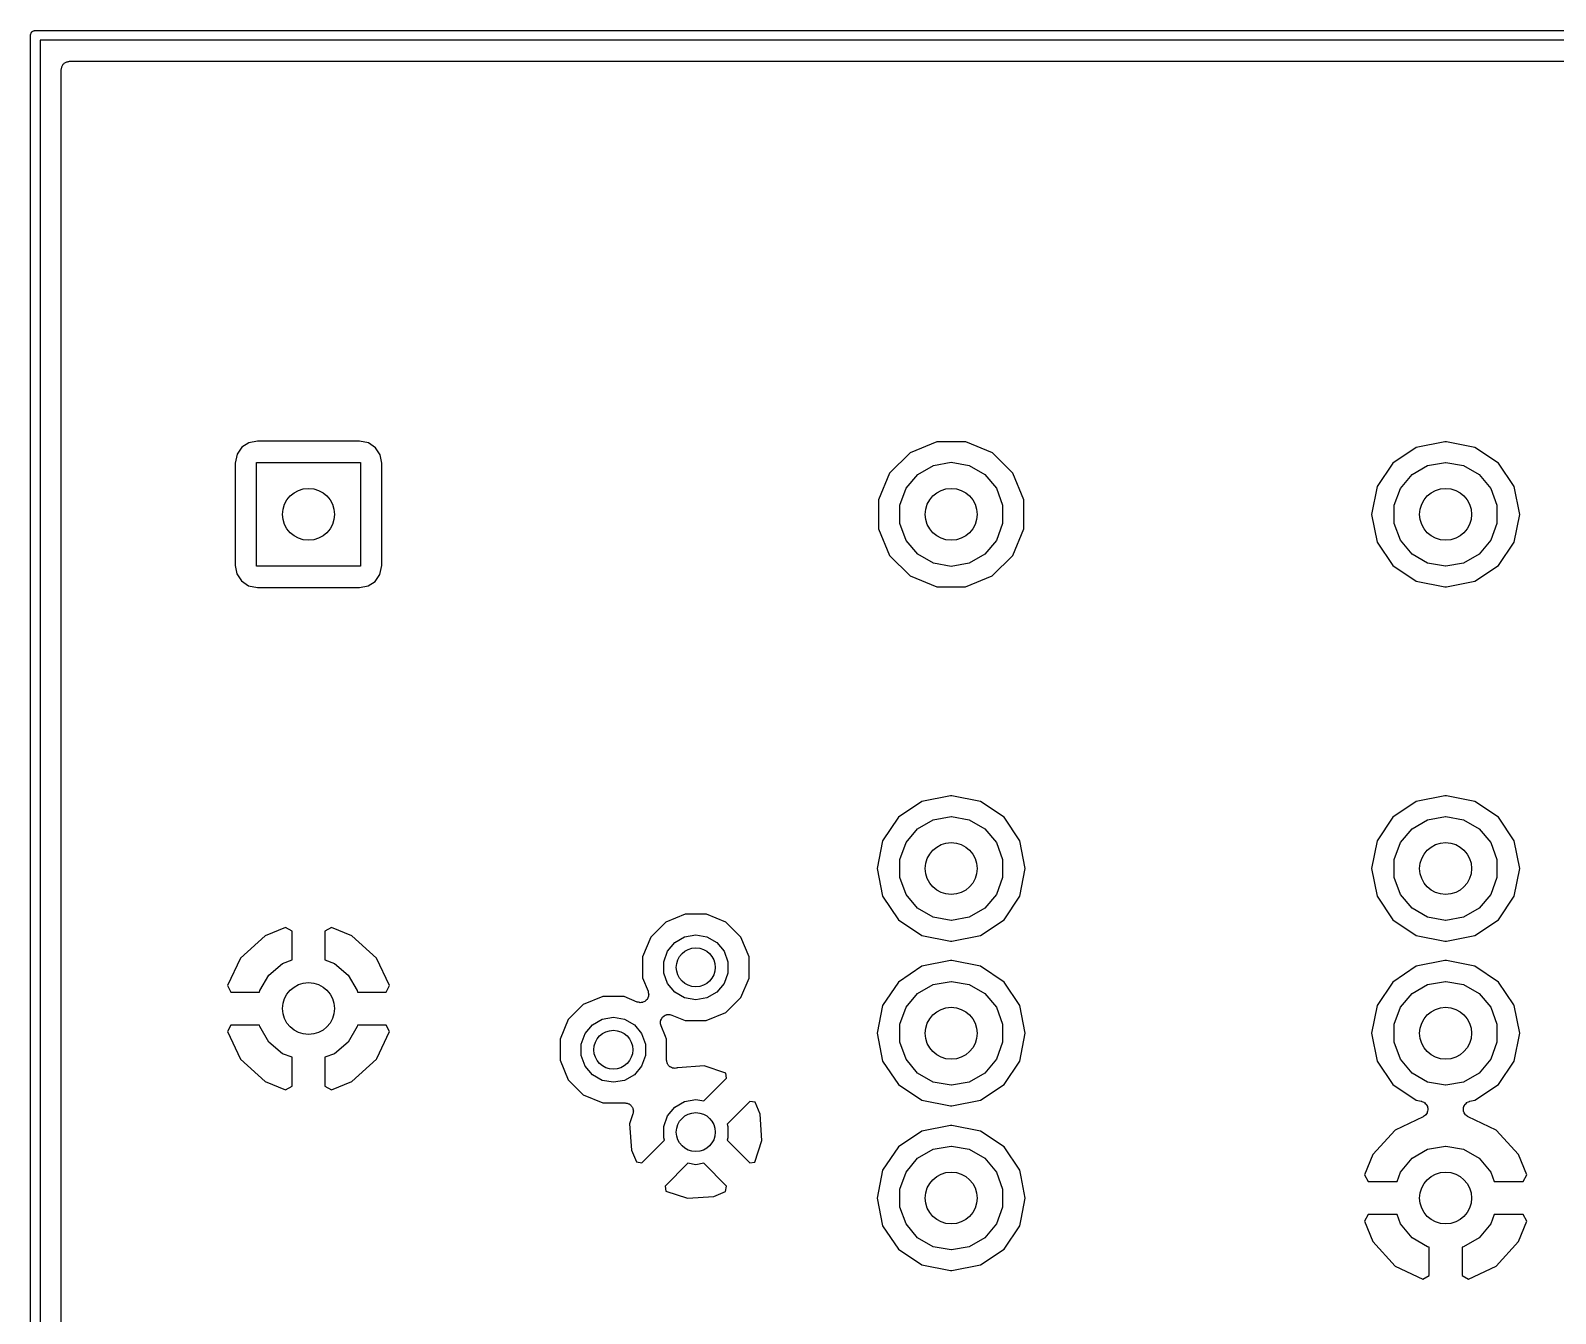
# Model space of a CAD drawing. Extents: x 25 to 125, y -125 to -25.
# Drawn here: x 24.93 to 48.43, y -44.71 to -24.93 of the extents above; entities that cross this region are included whole.
import ezdxf

# ---------------------------------------------------------------- set-up
doc = ezdxf.new("R2010")
doc.units = 0
doc.header["$MEASUREMENT"] = 0
doc.layers.add('BLACK', color=7, linetype='CONTINUOUS')

msp = doc.modelspace()

# ---------------------------------------------------------------- linework, layer by layer
at = {"layer": 'Black'}
for p, q in [((24.925, -25), (24.9261, -24.9935)), ((24.925, -125), (24.925, -25)), ((24.9261, -24.987), (24.9284, -24.9808)), ((24.9261, -24.9935), (24.9261, -24.987)), ((24.9284, -24.9808), (24.9295, -24.9743)), ((24.9295, -24.9743), (24.9328, -24.9687)), ((24.9328, -24.9687), (24.935, -24.9625)), ((24.935, -24.9625), (24.9393, -24.9575)), ((24.9393, -24.9575), (24.9425, -24.9518)), ((24.9425, -24.9518), (24.9476, -24.9476)), ((24.9476, -24.9476), (24.9518, -24.9425)), ((24.9518, -24.9425), (24.9575, -24.9393)), ((24.9575, -24.9393), (24.9625, -24.935)), ((24.9625, -24.935), (24.9687, -24.9328)), ((24.9687, -24.9328), (24.9743, -24.9295)), ((24.9743, -24.9295), (24.9808, -24.9284)), ((24.9808, -24.9284), (24.987, -24.9261)), ((24.987, -24.9261), (24.9935, -24.9261)), ((24.9935, -24.9261), (25, -24.925)), ((25, -24.925), (125, -24.925)), ((25.075, -25.075), (25.075, -124.925)), ((124.925, -25.075), (25.075, -25.075)), ((25.4, -25.527), (25.4019, -25.5161)), ((25.4, -26.924), (25.4, -25.527)), ((25.4019, -25.5049), (25.4057, -25.4945)), ((25.4019, -25.5161), (25.4019, -25.5049)), ((25.4057, -25.4945), (25.4077, -25.4836)), ((25.4077, -25.4836), (25.4132, -25.4739)), ((25.4132, -25.4739), (25.417, -25.4635)), ((25.417, -25.4635), (25.4242, -25.455)), ((25.4242, -25.455), (25.4297, -25.4454)), ((25.4297, -25.4454), (25.4382, -25.4382)), ((25.4382, -25.4382), (25.4454, -25.4297)), ((25.4454, -25.4297), (25.455, -25.4242)), ((25.455, -25.4242), (25.4635, -25.417)), ((25.4635, -25.417), (25.4739, -25.4132)), ((25.4739, -25.4132), (25.4836, -25.4077)), ((25.4836, -25.4077), (25.4945, -25.4057)), ((25.4945, -25.4057), (25.5049, -25.4019)), ((25.5049, -25.4019), (25.5161, -25.4019)), ((25.5161, -25.4019), (25.527, -25.4)), ((25.527, -25.4), (124.333, -25.4)), ((25.4, -31.585), (25.4, -26.924)), ((28.4218, -31.2562), (28.2922, -31.2806)), ((29.9973, -31.2562), (28.4218, -31.2562)), ((30.1369, -31.2845), (29.9973, -31.2562)), ((28.1095, -31.4581), (28.0812, -31.5977)), ((28.1826, -31.3512), (28.1095, -31.4581)), ((28.2922, -31.2806), (28.1826, -31.3512)), ((30.2438, -31.3576), (30.1369, -31.2845)), ((30.3144, -31.4672), (30.2438, -31.3576)), ((30.3388, -31.5968), (30.3144, -31.4672)), ((38.4824, -31.435), (38.1671, -31.7497)), ((38.8942, -31.2648), (38.4824, -31.435)), ((39.3398, -31.2652), (38.8942, -31.2648)), ((39.7513, -31.4361), (39.3398, -31.2652)), ((40.066, -31.7514), (39.7513, -31.4361)), ((46.2839, -31.3526), (45.9214, -31.5948)), ((46.7241, -31.265), (46.2839, -31.3526)), ((46.7479, -31.265), (46.7241, -31.265)), ((47.1881, -31.3526), (46.7479, -31.265)), ((47.5506, -31.5948), (47.1881, -31.3526)), ((25.4, -37.846), (25.4, -31.585)), ((28.0812, -31.5977), (28.0812, -33.1732)), ((28.41, -33.185), (28.41, -31.585)), ((28.41, -31.585), (30.01, -31.585)), ((30.01, -31.585), (30.01, -33.185)), ((30.3388, -32.632), (30.3388, -31.5968)), ((38.5998, -31.7698), (38.8413, -31.6304)), ((38.8413, -31.6304), (39.116, -31.5819)), ((39.116, -31.5819), (39.3907, -31.6304)), ((39.3907, -31.6304), (39.6322, -31.7698)), ((45.9214, -31.5948), (45.6791, -31.9573)), ((46.2187, -31.7722), (46.4593, -31.6332)), ((46.4593, -31.6332), (46.7329, -31.585)), ((46.7329, -31.585), (46.7391, -31.585)), ((46.7391, -31.585), (47.0127, -31.6332)), ((47.0127, -31.6332), (47.2533, -31.7722)), ((47.7929, -31.9573), (47.5506, -31.5948)), ((38.1671, -31.7497), (37.9962, -32.1612)), ((38.4205, -31.9835), (38.5998, -31.7698)), ((39.6322, -31.7698), (39.8115, -31.9835)), ((40.2362, -32.1632), (40.066, -31.7514)), ((45.6791, -31.9573), (45.5941, -32.385)), ((46.0401, -31.985), (46.2187, -31.7722)), ((47.2533, -31.7722), (47.4319, -31.985)), ((47.8779, -32.385), (47.7929, -31.9573)), ((37.9962, -32.1612), (37.9958, -32.6068)), ((38.3251, -32.2456), (38.4205, -31.9835)), ((39.8115, -31.9835), (39.9069, -32.2456)), ((40.236, -32.3849), (40.2362, -32.1632)), ((45.9451, -32.2461), (46.0401, -31.985)), ((47.4319, -31.985), (47.5269, -32.2461)), ((38.3251, -32.5244), (38.3251, -32.2456)), ((39.9069, -32.2456), (39.9069, -32.5244)), ((40.2358, -32.6088), (40.236, -32.3849)), ((45.5941, -32.385), (45.6791, -32.8127)), ((45.9451, -32.5239), (45.9451, -32.2461)), ((47.5269, -32.2461), (47.5269, -32.5239)), ((47.7929, -32.8127), (47.8779, -32.385)), ((30.3388, -33.1723), (30.3388, -32.632)), ((37.9958, -32.6068), (38.166, -33.0186)), ((38.4205, -32.7865), (38.3251, -32.5244)), ((39.9069, -32.5244), (39.8115, -32.7865)), ((40.0649, -33.0203), (40.2358, -32.6088)), ((46.0401, -32.785), (45.9451, -32.5239)), ((47.5269, -32.5239), (47.4319, -32.785)), ((38.5998, -33.0002), (38.4205, -32.7865)), ((39.8115, -32.7865), (39.6322, -33.0002)), ((45.6791, -32.8127), (45.9214, -33.1752)), ((46.2187, -32.9978), (46.0401, -32.785)), ((47.4319, -32.785), (47.2533, -32.9978)), ((47.5506, -33.1752), (47.7929, -32.8127)), ((38.166, -33.0186), (38.4807, -33.3339)), ((38.8413, -33.1396), (38.5998, -33.0002)), ((39.116, -33.1881), (38.8413, -33.1396)), ((39.3907, -33.1396), (39.116, -33.1881)), ((39.6322, -33.0002), (39.3907, -33.1396)), ((39.7496, -33.335), (40.0649, -33.0203)), ((46.4593, -33.1368), (46.2187, -32.9978)), ((46.7329, -33.185), (46.4593, -33.1368)), ((47.0127, -33.1368), (46.7391, -33.185)), ((47.2533, -32.9978), (47.0127, -33.1368)), ((28.0812, -33.1732), (28.1056, -33.3028)), ((28.1056, -33.3028), (28.1762, -33.4124)), ((30.01, -33.185), (28.41, -33.185)), ((30.2374, -33.4188), (30.3105, -33.3119)), ((30.3105, -33.3119), (30.3388, -33.1723)), ((38.4807, -33.3339), (38.8922, -33.5048)), ((39.3378, -33.5052), (39.7496, -33.335)), ((45.9214, -33.1752), (46.2839, -33.4174)), ((46.7391, -33.185), (46.7329, -33.185)), ((47.1881, -33.4174), (47.5506, -33.1752)), ((28.1762, -33.4124), (28.2831, -33.4855)), ((28.2831, -33.4855), (28.4227, -33.5138)), ((28.4227, -33.5138), (29.9982, -33.5138)), ((29.9982, -33.5138), (30.1278, -33.4894)), ((30.1278, -33.4894), (30.2374, -33.4188)), ((38.8922, -33.5048), (39.3378, -33.5052)), ((46.2839, -33.4174), (46.7241, -33.505)), ((46.7241, -33.505), (46.7479, -33.505)), ((46.7479, -33.505), (47.1881, -33.4174)), ((38.6639, -36.8136), (38.3014, -37.0558)), ((39.1041, -36.726), (38.6639, -36.8136)), ((39.1279, -36.726), (39.1041, -36.726)), ((39.5681, -36.8136), (39.1279, -36.726)), ((39.9306, -37.0558), (39.5681, -36.8136)), ((46.2839, -36.8136), (45.9214, -37.0558)), ((46.7241, -36.726), (46.2839, -36.8136)), ((46.7479, -36.726), (46.7241, -36.726)), ((47.1881, -36.8136), (46.7479, -36.726)), ((47.5506, -37.0558), (47.1881, -36.8136)), ((38.3014, -37.0558), (38.0591, -37.4183)), ((38.5987, -37.2332), (38.8393, -37.0942)), ((38.8393, -37.0942), (39.1129, -37.046)), ((39.1129, -37.046), (39.1191, -37.046)), ((39.1191, -37.046), (39.3927, -37.0942)), ((39.3927, -37.0942), (39.6333, -37.2332)), ((40.1729, -37.4183), (39.9306, -37.0558)), ((45.9214, -37.0558), (45.6791, -37.4183)), ((46.2187, -37.2332), (46.4593, -37.0942)), ((46.4593, -37.0942), (46.7329, -37.046)), ((46.7329, -37.046), (46.7391, -37.046)), ((46.7391, -37.046), (47.0127, -37.0942)), ((47.0127, -37.0942), (47.2533, -37.2332)), ((47.7929, -37.4183), (47.5506, -37.0558)), ((38.4201, -37.446), (38.5987, -37.2332)), ((39.6333, -37.2332), (39.8119, -37.446)), ((46.0401, -37.446), (46.2187, -37.2332)), ((47.2533, -37.2332), (47.4319, -37.446)), ((38.0591, -37.4183), (37.9741, -37.846)), ((38.3251, -37.7071), (38.4201, -37.446)), ((39.8119, -37.446), (39.9069, -37.7071)), ((40.2579, -37.846), (40.1729, -37.4183)), ((45.6791, -37.4183), (45.5941, -37.846)), ((45.9451, -37.7071), (46.0401, -37.446)), ((47.4319, -37.446), (47.5269, -37.7071)), ((47.8779, -37.846), (47.7929, -37.4183)), ((38.3251, -37.9849), (38.3251, -37.7071)), ((39.9069, -37.7071), (39.9069, -37.9849)), ((45.9451, -37.9849), (45.9451, -37.7071)), ((47.5269, -37.7071), (47.5269, -37.9849)), ((25.4, -39.656), (25.4, -37.846)), ((37.9741, -37.846), (38.0591, -38.2737)), ((38.4201, -38.246), (38.3251, -37.9849)), ((39.9069, -37.9849), (39.8119, -38.246)), ((40.1729, -38.2737), (40.2579, -37.846)), ((45.5941, -37.846), (45.6791, -38.2737)), ((46.0401, -38.246), (45.9451, -37.9849)), ((47.5269, -37.9849), (47.4319, -38.246)), ((47.7929, -38.2737), (47.8779, -37.846)), ((38.0591, -38.2737), (38.3014, -38.6362)), ((38.5987, -38.4588), (38.4201, -38.246)), ((39.8119, -38.246), (39.6333, -38.4588)), ((39.9306, -38.6362), (40.1729, -38.2737)), ((45.6791, -38.2737), (45.9214, -38.6362)), ((46.2187, -38.4588), (46.0401, -38.246)), ((47.4319, -38.246), (47.2533, -38.4588)), ((47.5506, -38.6362), (47.7929, -38.2737)), ((38.8393, -38.5978), (38.5987, -38.4588)), ((39.6333, -38.4588), (39.3927, -38.5978)), ((46.4593, -38.5978), (46.2187, -38.4588)), ((47.2533, -38.4588), (47.0127, -38.5978)), ((28.8532, -38.7538), (28.5415, -38.8829)), ((28.956, -38.8102), (28.8532, -38.7538)), ((29.5668, -38.7538), (29.464, -38.8102)), ((29.8785, -38.8829), (29.5668, -38.7538)), ((34.7149, -38.6741), (34.4839, -38.9047)), ((35.0165, -38.5495), (34.7149, -38.6741)), ((35.3429, -38.5498), (35.0165, -38.5495)), ((35.6443, -38.6749), (35.3429, -38.5498)), ((35.8749, -38.9059), (35.6443, -38.6749)), ((38.3014, -38.6362), (38.6639, -38.8784)), ((39.1129, -38.646), (38.8393, -38.5978)), ((39.1191, -38.646), (39.1129, -38.646)), ((39.3927, -38.5978), (39.1191, -38.646)), ((39.5681, -38.8784), (39.9306, -38.6362)), ((45.9214, -38.6362), (46.2839, -38.8784)), ((46.7329, -38.646), (46.4593, -38.5978)), ((46.7391, -38.646), (46.7329, -38.646)), ((47.0127, -38.5978), (46.7391, -38.646)), ((47.1881, -38.8784), (47.5506, -38.6362)), ((28.5415, -38.8829), (28.1616, -39.227)), ((28.956, -39.256), (28.956, -38.8102)), ((29.464, -38.8102), (29.464, -39.256)), ((30.2584, -39.227), (29.8785, -38.8829)), ((34.4839, -38.9047), (34.3588, -39.2061)), ((34.744, -39.1189), (34.8561, -38.9852)), ((34.8561, -38.9852), (35.0072, -38.898)), ((35.0072, -38.898), (35.179, -38.8677)), ((35.179, -38.8677), (35.3508, -38.898)), ((35.3508, -38.898), (35.5019, -38.9852)), ((35.5019, -38.9852), (35.614, -39.1189)), ((35.9995, -39.2075), (35.8749, -38.9059)), ((38.6639, -38.8784), (39.1041, -38.966)), ((39.1041, -38.966), (39.1279, -38.966)), ((39.1279, -38.966), (39.5681, -38.8784)), ((46.2839, -38.8784), (46.7241, -38.966)), ((46.7241, -38.966), (46.7479, -38.966)), ((46.7479, -38.966), (47.1881, -38.8784)), ((28.1616, -39.227), (27.9605, -39.6518)), ((30.4595, -39.6518), (30.2584, -39.227)), ((34.3588, -39.2061), (34.3585, -39.5325)), ((34.6843, -39.2828), (34.744, -39.1189)), ((35.614, -39.1189), (35.6737, -39.2828)), ((35.9992, -39.5339), (35.9995, -39.2075)), ((28.4582, -39.7283), (28.5972, -39.4877)), ((28.5972, -39.4877), (28.81, -39.3091)), ((28.81, -39.3091), (28.956, -39.256)), ((29.464, -39.256), (29.61, -39.3091)), ((29.61, -39.3091), (29.8228, -39.4877)), ((29.8228, -39.4877), (29.9618, -39.7283)), ((34.6843, -39.4572), (34.6843, -39.2828)), ((34.744, -39.6211), (34.6843, -39.4572)), ((35.6737, -39.4572), (35.614, -39.6211)), ((35.6737, -39.2828), (35.6737, -39.4572)), ((38.6639, -39.3536), (38.3014, -39.5958)), ((39.1041, -39.266), (38.6639, -39.3536)), ((39.1279, -39.266), (39.1041, -39.266)), ((39.5681, -39.3536), (39.1279, -39.266)), ((39.9306, -39.5958), (39.5681, -39.3536)), ((46.2839, -39.3536), (45.9214, -39.5958)), ((46.7241, -39.266), (46.2839, -39.3536)), ((46.7479, -39.266), (46.7241, -39.266)), ((47.1881, -39.3536), (46.7479, -39.266)), ((47.5506, -39.5958), (47.1881, -39.3536)), ((25.4, -40.354), (25.4, -39.656)), ((27.9605, -39.6518), (28.0147, -39.751)), ((30.4053, -39.751), (30.4595, -39.6518)), ((34.3585, -39.5325), (34.4438, -39.739)), ((34.8561, -39.7548), (34.744, -39.6211)), ((35.614, -39.6211), (35.5019, -39.7548)), ((35.8741, -39.8353), (35.9992, -39.5339)), ((38.3014, -39.5958), (38.0591, -39.9583)), ((38.5987, -39.7732), (38.8393, -39.6342)), ((38.8393, -39.6342), (39.1129, -39.586)), ((39.1129, -39.586), (39.1191, -39.586)), ((39.1191, -39.586), (39.3927, -39.6342)), ((39.3927, -39.6342), (39.6333, -39.7732)), ((40.1729, -39.9583), (39.9306, -39.5958)), ((45.9214, -39.5958), (45.6791, -39.9583)), ((46.2187, -39.7732), (46.4593, -39.6342)), ((46.4593, -39.6342), (46.7329, -39.586)), ((46.7329, -39.586), (46.7391, -39.586)), ((46.7391, -39.586), (47.0127, -39.6342)), ((47.0127, -39.6342), (47.2533, -39.7732)), ((47.7863, -39.9486), (47.5506, -39.5958)), ((28.0147, -39.751), (28.4542, -39.751)), ((28.4542, -39.751), (28.4582, -39.7283)), ((29.9618, -39.7283), (29.9658, -39.751)), ((29.9658, -39.751), (30.4053, -39.751)), ((33.4449, -39.9441), (33.2139, -40.1747)), ((33.7465, -39.8195), (33.4449, -39.9441)), ((34.0729, -39.8198), (33.7465, -39.8195)), ((34.2778, -39.9048), (34.0729, -39.8198)), ((34.2939, -39.9084), (34.2778, -39.9048)), ((34.3098, -39.9134), (34.2939, -39.9084)), ((34.3154, -39.9132), (34.3098, -39.9134)), ((34.3208, -39.9144), (34.3154, -39.9132)), ((34.3373, -39.9123), (34.3208, -39.9144)), ((34.3538, -39.9115), (34.3373, -39.9123)), ((34.359, -39.9094), (34.3538, -39.9115)), ((34.3645, -39.9087), (34.359, -39.9094)), ((34.3793, -39.901), (34.3645, -39.9087)), ((34.3946, -39.8947), (34.3793, -39.901)), ((34.3987, -39.8909), (34.3946, -39.8947)), ((34.4037, -39.8884), (34.3987, -39.8909)), ((34.4149, -39.8761), (34.4037, -39.8884)), ((34.4271, -39.8649), (34.4149, -39.8761)), ((34.4297, -39.86), (34.4271, -39.8649)), ((34.4335, -39.8559), (34.4297, -39.86)), ((34.4399, -39.8405), (34.4335, -39.8559)), ((34.4475, -39.8258), (34.4399, -39.8405)), ((34.4438, -39.739), (34.4474, -39.7552)), ((34.4474, -39.7552), (34.4524, -39.7711)), ((34.4483, -39.8203), (34.4475, -39.8258)), ((34.4504, -39.8151), (34.4483, -39.8203)), ((34.4512, -39.7986), (34.4504, -39.8151)), ((34.4533, -39.7821), (34.4512, -39.7986)), ((34.4524, -39.7711), (34.4521, -39.7766)), ((34.4521, -39.7766), (34.4533, -39.7821)), ((35.0072, -39.842), (34.8561, -39.7548)), ((35.179, -39.8723), (35.0072, -39.842)), ((35.3508, -39.842), (35.179, -39.8723)), ((35.5019, -39.7548), (35.3508, -39.842)), ((35.6431, -40.0659), (35.8741, -39.8353)), ((38.4201, -39.986), (38.5987, -39.7732)), ((39.6333, -39.7732), (39.8119, -39.986)), ((46.0401, -39.986), (46.2187, -39.7732)), ((47.2533, -39.7732), (47.4319, -39.986)), ((47.7929, -39.9583), (47.7863, -39.9486)), ((33.2139, -40.1747), (33.0888, -40.4761)), ((33.5861, -40.2552), (33.7372, -40.168)), ((33.7372, -40.168), (33.909, -40.1377)), ((33.909, -40.1377), (34.0808, -40.168)), ((34.0808, -40.168), (34.2319, -40.2552)), ((34.6376, -40.1949), (34.6397, -40.1897)), ((34.6397, -40.1897), (34.6405, -40.1842)), ((34.6405, -40.1842), (34.6481, -40.1695)), ((34.6481, -40.1695), (34.6545, -40.1541)), ((34.6545, -40.1541), (34.6583, -40.15)), ((34.6583, -40.15), (34.6609, -40.1451)), ((34.6609, -40.1451), (34.6731, -40.1339)), ((34.6731, -40.1339), (34.6843, -40.1216)), ((34.6843, -40.1216), (34.6893, -40.1191)), ((34.6893, -40.1191), (34.6934, -40.1153)), ((34.6934, -40.1153), (34.7087, -40.109)), ((34.7087, -40.109), (34.7235, -40.1013)), ((34.7235, -40.1013), (34.729, -40.1006)), ((34.729, -40.1006), (34.7342, -40.0985)), ((34.7342, -40.0985), (34.7507, -40.0977)), ((34.7507, -40.0977), (34.7672, -40.0956)), ((34.7672, -40.0956), (34.7726, -40.0968)), ((34.7726, -40.0968), (34.7782, -40.0966)), ((34.7782, -40.0966), (34.7941, -40.1016)), ((34.7941, -40.1016), (34.8102, -40.1052)), ((34.8102, -40.1052), (35.0151, -40.1902)), ((35.0151, -40.1902), (35.3415, -40.1905)), ((35.3415, -40.1905), (35.6431, -40.0659)), ((38.0591, -39.9583), (37.9741, -40.386)), ((38.3251, -40.2471), (38.4201, -39.986)), ((39.8119, -39.986), (39.9069, -40.2471)), ((40.2579, -40.386), (40.1729, -39.9583)), ((45.6791, -39.9583), (45.5941, -40.386)), ((45.9451, -40.2471), (46.0401, -39.986)), ((47.4319, -39.986), (47.5269, -40.2471)), ((47.8779, -40.386), (47.7929, -39.9583)), ((25.4, -42.7004), (25.4, -40.354)), ((28.0147, -40.259), (27.9605, -40.3582)), ((27.9605, -40.3582), (28.1616, -40.783)), ((28.4542, -40.259), (28.0147, -40.259)), ((28.4582, -40.2817), (28.4542, -40.259)), ((28.5972, -40.5223), (28.4582, -40.2817)), ((29.9618, -40.2817), (29.8228, -40.5223)), ((29.9658, -40.259), (29.9618, -40.2817)), ((30.4053, -40.259), (29.9658, -40.259)), ((30.263, -40.7733), (30.4595, -40.3582)), ((30.4595, -40.3582), (30.4053, -40.259)), ((33.4143, -40.5528), (33.474, -40.3889)), ((33.474, -40.3889), (33.5861, -40.2552)), ((34.2319, -40.2552), (34.344, -40.3889)), ((34.344, -40.3889), (34.4037, -40.5528)), ((34.6347, -40.2279), (34.6368, -40.2114)), ((34.6359, -40.2334), (34.6347, -40.2279)), ((34.6356, -40.2389), (34.6359, -40.2334)), ((34.6406, -40.2548), (34.6356, -40.2389)), ((34.6368, -40.2114), (34.6376, -40.1949)), ((34.6442, -40.271), (34.6406, -40.2548)), ((34.7117, -40.4345), (34.6442, -40.271)), ((37.9741, -40.386), (38.0591, -40.8137)), ((38.3251, -40.5249), (38.3251, -40.2471)), ((39.9069, -40.2471), (39.9069, -40.5249)), ((40.1729, -40.8137), (40.2579, -40.386)), ((45.5941, -40.386), (45.6791, -40.8137)), ((45.9451, -40.5249), (45.9451, -40.2471)), ((47.5269, -40.2471), (47.5269, -40.5249)), ((47.7929, -40.8137), (47.8779, -40.386)), ((28.81, -40.7009), (28.5972, -40.5223)), ((29.8228, -40.5223), (29.61, -40.7009)), ((33.0888, -40.4761), (33.0885, -40.8025)), ((33.4143, -40.7272), (33.4143, -40.5528)), ((34.4037, -40.5528), (34.4037, -40.7272)), ((34.7295, -40.4775), (34.7117, -40.4345)), ((34.7292, -40.8005), (34.7295, -40.4775)), ((38.4201, -40.786), (38.3251, -40.5249)), ((39.9069, -40.5249), (39.8119, -40.786)), ((46.0401, -40.786), (45.9451, -40.5249)), ((47.5269, -40.5249), (47.4319, -40.786)), ((28.1616, -40.783), (28.5415, -41.1271)), ((28.956, -40.754), (28.81, -40.7009)), ((28.956, -41.1998), (28.956, -40.754)), ((29.61, -40.7009), (29.464, -40.754)), ((29.464, -40.754), (29.464, -41.1998)), ((29.8785, -41.1271), (30.2584, -40.783)), ((30.2584, -40.783), (30.263, -40.7733)), ((30.263, -40.7733), (30.263, -40.7733)), ((33.0885, -40.8025), (33.2131, -41.1041)), ((33.474, -40.8911), (33.4143, -40.7272)), ((33.5861, -41.0248), (33.474, -40.8911)), ((34.344, -40.8911), (34.2319, -41.0248)), ((34.4037, -40.7272), (34.344, -40.8911)), ((34.7316, -40.8142), (34.7292, -40.8005)), ((34.7323, -40.8281), (34.7316, -40.8142)), ((34.7354, -40.8357), (34.7323, -40.8281)), ((34.7369, -40.8439), (34.7354, -40.8357)), ((34.7438, -40.856), (34.7369, -40.8439)), ((34.7491, -40.8688), (34.7438, -40.856)), ((34.7547, -40.8749), (34.7491, -40.8688)), ((34.7589, -40.8821), (34.7547, -40.8749)), ((34.7695, -40.8911), (34.7589, -40.8821)), ((34.7789, -40.9013), (34.7695, -40.8911)), ((35.3079, -40.89), (34.9009, -40.9188)), ((35.6404, -41.0009), (35.3079, -40.89)), ((38.0591, -40.8137), (38.3014, -41.1762)), ((38.5987, -40.9988), (38.4201, -40.786)), ((39.8119, -40.786), (39.6333, -40.9988)), ((39.9306, -41.1762), (40.1729, -40.8137)), ((45.6791, -40.8137), (45.9214, -41.1762)), ((46.2187, -40.9988), (46.0401, -40.786)), ((47.4319, -40.786), (47.2533, -40.9988)), ((47.5506, -41.1762), (47.7929, -40.8137)), ((28.5415, -41.1271), (28.8532, -41.2562)), ((29.5668, -41.2562), (29.8785, -41.1271)), ((33.2131, -41.1041), (33.4437, -41.3351)), ((33.7372, -41.112), (33.5861, -41.0248)), ((33.909, -41.1423), (33.7372, -41.112)), ((34.0808, -41.112), (33.909, -41.1423)), ((34.2319, -41.0248), (34.0808, -41.112)), ((34.7863, -40.9052), (34.7789, -40.9013)), ((34.7926, -40.9105), (34.7863, -40.9052)), ((34.8057, -40.9153), (34.7926, -40.9105)), ((34.818, -40.9217), (34.8057, -40.9153)), ((34.8263, -40.9228), (34.818, -40.9217)), ((34.8341, -40.9256), (34.8263, -40.9228)), ((34.848, -40.9256), (34.8341, -40.9256)), ((34.8618, -40.9275), (34.848, -40.9256)), ((34.8699, -40.9257), (34.8618, -40.9275)), ((34.8782, -40.9257), (34.8699, -40.9257)), ((34.8913, -40.9209), (34.8782, -40.9257)), ((34.9009, -40.9188), (34.8913, -40.9209)), ((35.3006, -41.4292), (35.6534, -41.0764)), ((35.6534, -41.0764), (35.6404, -41.0009)), ((38.8393, -41.1378), (38.5987, -40.9988)), ((39.6333, -40.9988), (39.3927, -41.1378)), ((46.4593, -41.1378), (46.2187, -40.9988)), ((47.2533, -40.9988), (47.0127, -41.1378)), ((28.8532, -41.2562), (28.956, -41.1998)), ((29.464, -41.1998), (29.5668, -41.2562)), ((33.4437, -41.3351), (33.7451, -41.4602)), ((38.3014, -41.1762), (38.6639, -41.4184)), ((39.1129, -41.186), (38.8393, -41.1378)), ((39.1191, -41.186), (39.1129, -41.186)), ((39.3927, -41.1378), (39.1191, -41.186)), ((39.5681, -41.4184), (39.9306, -41.1762)), ((45.9214, -41.1762), (46.2839, -41.4184)), ((46.7329, -41.186), (46.4593, -41.1378)), ((46.7391, -41.186), (46.7329, -41.186)), ((47.0127, -41.1378), (46.7391, -41.186)), ((47.1881, -41.4184), (47.5506, -41.1762)), ((33.7451, -41.4602), (34.0898, -41.4605)), ((34.0898, -41.4605), (34.099, -41.4622)), ((34.099, -41.4622), (34.1083, -41.4619)), ((34.1083, -41.4619), (34.1206, -41.466)), ((34.1206, -41.466), (34.1332, -41.4682)), ((34.1332, -41.4682), (34.1413, -41.4729)), ((34.1413, -41.4729), (34.1502, -41.4759)), ((34.1502, -41.4759), (34.1603, -41.4839)), ((34.1603, -41.4839), (34.1714, -41.4903)), ((34.1714, -41.4903), (34.1774, -41.4975)), ((34.1774, -41.4975), (34.1847, -41.5033)), ((34.1847, -41.5033), (34.1915, -41.5143)), ((34.1915, -41.5143), (34.1997, -41.5241)), ((34.1997, -41.5241), (34.2029, -41.5329)), ((34.2029, -41.5329), (34.2078, -41.5409)), ((34.2078, -41.5409), (34.2104, -41.5535)), ((34.2104, -41.5535), (34.2148, -41.5656)), ((34.2166, -41.5841), (34.2147, -41.5968)), ((34.2147, -41.5968), (34.2147, -41.6097)), ((34.2148, -41.5656), (34.2148, -41.5749)), ((34.2148, -41.5749), (34.2166, -41.5841)), ((34.744, -41.6589), (34.8561, -41.5252)), ((34.8561, -41.5252), (35.0072, -41.438)), ((35.0072, -41.438), (35.179, -41.4077)), ((35.179, -41.4077), (35.3006, -41.4292)), ((36.0126, -41.4356), (35.6608, -41.7874)), ((36.094, -41.4496), (36.0126, -41.4356)), ((36.1704, -41.6341), (36.094, -41.4496)), ((38.6639, -41.4184), (39.1041, -41.506)), ((39.1041, -41.506), (39.1279, -41.506)), ((39.1279, -41.506), (39.5681, -41.4184)), ((46.2839, -41.4184), (46.3606, -41.4337)), ((46.3606, -41.4337), (46.3642, -41.4351)), ((46.3642, -41.4351), (46.368, -41.4354)), ((46.368, -41.4354), (46.3847, -41.4431)), ((46.3847, -41.4431), (46.4017, -41.4497)), ((46.4017, -41.4497), (46.4046, -41.4522)), ((46.4046, -41.4522), (46.4081, -41.4538)), ((46.4081, -41.4538), (46.4211, -41.4667)), ((46.4211, -41.4667), (46.4349, -41.4788)), ((46.4349, -41.4788), (46.4368, -41.4821)), ((46.4368, -41.4821), (46.4395, -41.4848)), ((46.4395, -41.4848), (46.4473, -41.5014)), ((46.4473, -41.5014), (46.4561, -41.5174)), ((46.4578, -41.5863), (46.4542, -41.6043)), ((46.4561, -41.5174), (46.4567, -41.5212)), ((46.4567, -41.5212), (46.4583, -41.5247)), ((46.4624, -41.5686), (46.4578, -41.5863)), ((46.4583, -41.5247), (46.46, -41.5429)), ((46.46, -41.5429), (46.4628, -41.561)), ((46.4628, -41.561), (46.4621, -41.5648)), ((46.4621, -41.5648), (46.4624, -41.5686)), ((47.0092, -41.561), (47.012, -41.5429)), ((47.0099, -41.5648), (47.0092, -41.561)), ((47.0096, -41.5686), (47.0099, -41.5648)), ((47.0142, -41.5863), (47.0096, -41.5686)), ((47.012, -41.5429), (47.0137, -41.5247)), ((47.0137, -41.5247), (47.0153, -41.5212)), ((47.0178, -41.6043), (47.0142, -41.5863)), ((47.0153, -41.5212), (47.0159, -41.5174)), ((47.0159, -41.5174), (47.0247, -41.5014)), ((47.0247, -41.5014), (47.0325, -41.4848)), ((47.0325, -41.4848), (47.0352, -41.4821)), ((47.0352, -41.4821), (47.0371, -41.4788)), ((47.0371, -41.4788), (47.0509, -41.4667)), ((47.0509, -41.4667), (47.0639, -41.4538)), ((47.0639, -41.4538), (47.0674, -41.4522)), ((47.0674, -41.4522), (47.0702, -41.4497)), ((47.0702, -41.4497), (47.0873, -41.4431)), ((47.0873, -41.4431), (47.104, -41.4354)), ((47.104, -41.4354), (47.1078, -41.4351)), ((47.1078, -41.4351), (47.1114, -41.4337)), ((47.1114, -41.4337), (47.1881, -41.4184)), ((34.2102, -41.6277), (34.159, -41.7811)), ((34.159, -41.7811), (34.1876, -42.1859)), ((34.2115, -41.6185), (34.2102, -41.6277)), ((34.2147, -41.6097), (34.2115, -41.6185)), ((34.6843, -41.8228), (34.744, -41.6589)), ((34.6843, -41.9972), (34.6843, -41.8228)), ((35.6608, -41.7874), (35.6737, -41.8228)), ((35.6737, -41.8228), (35.6737, -41.9972)), ((36.199, -42.0389), (36.1704, -41.6341)), ((39.1041, -41.806), (38.6639, -41.8936)), ((39.1279, -41.806), (39.1041, -41.806)), ((39.5681, -41.8936), (39.1279, -41.806)), ((46.3902, -41.6731), (45.958, -41.8776)), ((46.3933, -41.6708), (46.3902, -41.6731)), ((46.397, -41.6696), (46.3933, -41.6708)), ((46.4112, -41.6581), (46.397, -41.6696)), ((46.4262, -41.6476), (46.4112, -41.6581)), ((46.4284, -41.6444), (46.4262, -41.6476)), ((46.4313, -41.642), (46.4284, -41.6444)), ((46.4409, -41.6263), (46.4313, -41.642)), ((46.4513, -41.6113), (46.4409, -41.6263)), ((46.4522, -41.6076), (46.4513, -41.6113)), ((46.4542, -41.6043), (46.4522, -41.6076)), ((47.0198, -41.6076), (47.0178, -41.6043)), ((47.0207, -41.6113), (47.0198, -41.6076)), ((47.0312, -41.6264), (47.0207, -41.6113)), ((47.0407, -41.642), (47.0312, -41.6264)), ((47.0436, -41.6444), (47.0407, -41.642)), ((47.0458, -41.6476), (47.0436, -41.6444)), ((47.0608, -41.6582), (47.0458, -41.6476)), ((47.075, -41.6696), (47.0608, -41.6582)), ((47.0787, -41.6708), (47.075, -41.6696)), ((47.0818, -41.6731), (47.0787, -41.6708)), ((47.514, -41.8776), (47.0818, -41.6731)), ((34.3454, -42.3844), (34.6972, -42.0326)), ((34.6972, -42.0326), (34.6843, -41.9972)), ((35.6737, -41.9972), (35.6608, -42.0326)), ((35.6608, -42.0326), (36.0126, -42.3844)), ((36.0881, -42.3714), (36.199, -42.0389)), ((38.6639, -41.8936), (38.3014, -42.1358)), ((39.9306, -42.1358), (39.5681, -41.8936)), ((45.958, -41.8776), (45.6139, -42.2575)), ((47.8581, -42.2575), (47.514, -41.8776)), ((34.1876, -42.1859), (34.264, -42.3704)), ((38.3014, -42.1358), (38.0591, -42.4983)), ((38.5987, -42.3132), (38.8393, -42.1742)), ((38.8393, -42.1742), (39.1129, -42.126)), ((39.1129, -42.126), (39.1191, -42.126)), ((39.1191, -42.126), (39.3927, -42.1742)), ((39.3927, -42.1742), (39.6333, -42.3132)), ((40.1729, -42.4983), (39.9306, -42.1358)), ((45.6139, -42.2575), (45.4848, -42.5692)), ((46.2187, -42.3132), (46.4593, -42.1742)), ((46.4593, -42.1742), (46.7329, -42.126)), ((46.7329, -42.126), (46.7391, -42.126)), ((46.7391, -42.126), (47.0127, -42.1742)), ((47.0127, -42.1742), (47.2533, -42.3132)), ((47.9872, -42.5692), (47.8581, -42.2575)), ((34.264, -42.3704), (34.3454, -42.3844)), ((35.0574, -42.3908), (34.7046, -42.7436)), ((35.179, -42.4123), (35.0574, -42.3908)), ((35.3006, -42.3908), (35.179, -42.4123)), ((35.6534, -42.7436), (35.3006, -42.3908)), ((36.0126, -42.3844), (36.0881, -42.3714)), ((38.0591, -42.4983), (37.9741, -42.926)), ((38.3251, -42.7871), (38.4201, -42.526)), ((38.4201, -42.526), (38.5987, -42.3132)), ((39.6333, -42.3132), (39.8119, -42.526)), ((39.8119, -42.526), (39.9069, -42.7871)), ((40.1934, -42.6017), (40.1729, -42.4983)), ((45.987, -42.672), (46.0401, -42.526)), ((46.0401, -42.526), (46.2187, -42.3132)), ((47.2533, -42.3132), (47.4319, -42.526)), ((47.4319, -42.526), (47.485, -42.672)), ((25.4, -66.9673), (25.4, -42.7004)), ((34.7046, -42.7436), (34.7176, -42.8191)), ((35.6394, -42.825), (35.6534, -42.7436)), ((40.2579, -42.926), (40.1934, -42.6017)), ((45.4848, -42.5692), (45.5412, -42.672)), ((45.5412, -42.672), (45.987, -42.672)), ((47.485, -42.672), (47.9308, -42.672)), ((47.9308, -42.672), (47.9872, -42.5692)), ((34.7176, -42.8191), (35.0501, -42.93)), ((35.0501, -42.93), (35.4549, -42.9014)), ((35.4549, -42.9014), (35.6394, -42.825)), ((37.9741, -42.926), (38.0591, -43.3537)), ((38.3251, -43.0649), (38.3251, -42.7871)), ((39.9069, -42.7871), (39.9069, -43.0649)), ((40.1934, -43.2503), (40.2579, -42.926)), ((38.4201, -43.326), (38.3251, -43.0649)), ((39.9069, -43.0649), (39.8119, -43.326)), ((45.5412, -43.18), (45.4848, -43.2828)), ((45.987, -43.18), (45.5412, -43.18)), ((46.0401, -43.326), (45.987, -43.18)), ((47.485, -43.18), (47.4319, -43.326)), ((47.9308, -43.18), (47.485, -43.18)), ((47.9872, -43.2828), (47.9308, -43.18)), ((38.0591, -43.3537), (38.3014, -43.7162)), ((38.5987, -43.5388), (38.4201, -43.326)), ((39.8119, -43.326), (39.6333, -43.5388)), ((39.9306, -43.7162), (40.1729, -43.3537)), ((40.1729, -43.3537), (40.1934, -43.2503)), ((40.1934, -43.2503), (40.1934, -43.2503)), ((45.4848, -43.2828), (45.6139, -43.5945)), ((46.2187, -43.5388), (46.0401, -43.326)), ((47.4319, -43.326), (47.2533, -43.5388)), ((47.8581, -43.5945), (47.9872, -43.2828)), ((38.3014, -43.7162), (38.6639, -43.9584)), ((38.8393, -43.6778), (38.5987, -43.5388)), ((39.1129, -43.726), (38.8393, -43.6778)), ((39.3927, -43.6778), (39.1191, -43.726)), ((39.6333, -43.5388), (39.3927, -43.6778)), ((39.5681, -43.9584), (39.9306, -43.7162)), ((45.6139, -43.5945), (45.958, -43.9744)), ((46.4593, -43.6778), (46.2187, -43.5388)), ((46.482, -43.6818), (46.4593, -43.6778)), ((46.482, -44.1213), (46.482, -43.6818)), ((47.0127, -43.6778), (46.99, -43.6818)), ((46.99, -43.6818), (46.99, -44.1213)), ((47.2533, -43.5388), (47.0127, -43.6778)), ((47.514, -43.9744), (47.8581, -43.5945)), ((39.1191, -43.726), (39.1129, -43.726)), ((38.6639, -43.9584), (39.1041, -44.046)), ((39.1041, -44.046), (39.1279, -44.046)), ((39.1279, -44.046), (39.5681, -43.9584)), ((45.958, -43.9744), (46.3828, -44.1755)), ((46.3828, -44.1755), (46.482, -44.1213)), ((46.99, -44.1213), (47.0892, -44.1755)), ((47.0892, -44.1755), (47.514, -43.9744))]:
    msp.add_line(p, q, dxfattribs=at)
for centre, radius in [((29.21, -32.385), 0.4), ((29.21, -32.385), 0.4), ((39.116, -32.385), 0.4), ((39.116, -32.385), 0.4), ((46.736, -32.385), 0.4), ((46.736, -32.385), 0.4), ((39.116, -37.846), 0.4), ((39.116, -37.846), 0.4), ((46.736, -37.846), 0.4), ((46.736, -37.846), 0.4), ((35.179, -39.37), 0.3), ((35.179, -39.37), 0.3), ((29.21, -40.005), 0.4), ((29.21, -40.005), 0.4), ((39.116, -40.386), 0.4), ((39.116, -40.386), 0.4), ((46.736, -40.386), 0.4), ((46.736, -40.386), 0.4), ((33.909, -40.64), 0.3), ((33.909, -40.64), 0.3), ((35.179, -41.91), 0.3), ((35.179, -41.91), 0.3), ((39.116, -42.926), 0.4), ((39.116, -42.926), 0.4), ((46.736, -42.926), 0.4), ((46.736, -42.926), 0.4)]:
    msp.add_circle(centre, radius, dxfattribs=at)

doc.saveas('drawing.dxf')
